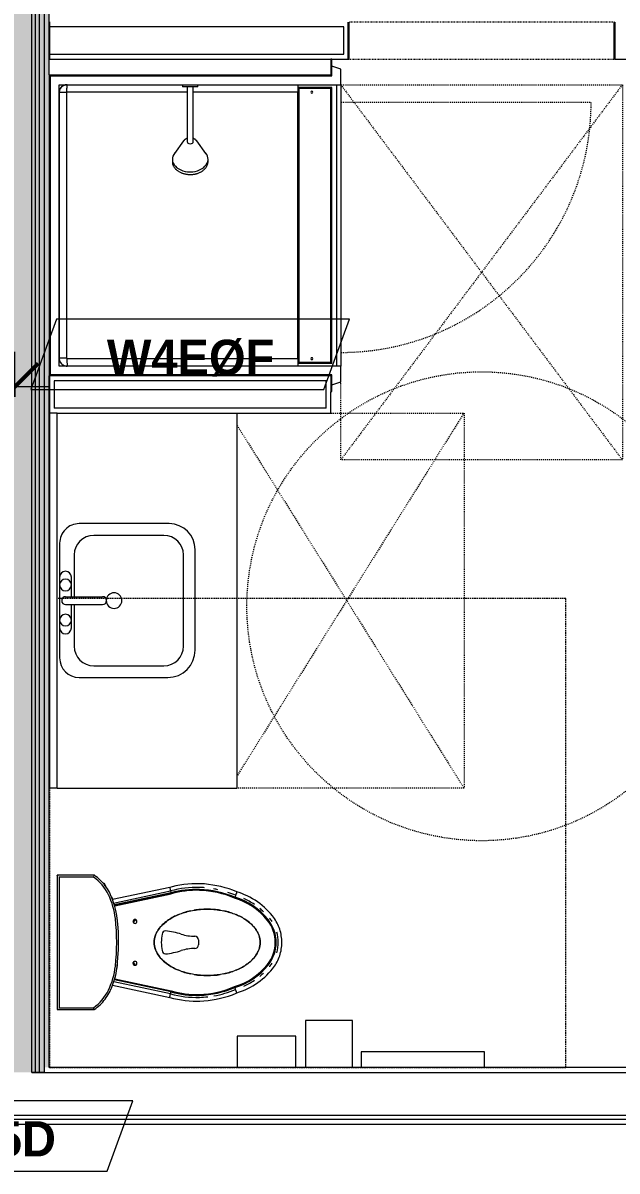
# Model space of a CAD drawing. Header units: inches. Extents: x -4010 to -1872, y 9846 to 12241.
# Drawn here: x -2934.5 to -2858.5, y 11712.1 to 11859 of the extents above; entities that cross this region are included whole.
import ezdxf

# ---------------------------------------------------------------- set-up
doc = ezdxf.new("R2010")
doc.units = ezdxf.units.IN
doc.header["$MEASUREMENT"] = 0
for name, pattern in [('Dash', [0.25, 0.125, -0.125]), ('Hidden', [0.28125, 0.1875, -0.09375]), ('Overhead', [0.15625, 0.09375, -0.0625])]:
    doc.linetypes.add(name, pattern=pattern)
for name, color, linetype, lineweight in [('0-1', 7, 'Continuous', 5), ('A-ANNO-DIMS', 211, 'Continuous', 9), ('A-ANNO-DIMS-48', 211, 'Continuous', 9), ('A-DETL-GENF-3', 92, 'Overhead', 9), ('A-DETL-MEDM', 33, 'Continuous', 30), ('A-DOOR-3', 31, 'Continuous', 9), ('A-GENM', 5, 'Continuous', 9), ('A-GENM-HDLN', 13, 'Dash', 9), ('A-WALL', 113, 'Continuous', 18), ('A-WALL-2', 250, 'Continuous', 18), ('A-WALL-3', 113, 'Continuous', 9), ('A-WALL-IDEN', 211, 'Continuous', 9), ('I-WALL-2', 241, 'Continuous', 5), ('I-WALL-3', 7, 'Continuous', 9), ('I-WALL-4', 2, 'Continuous', 9), ('P-SANR-FIXT', 6, 'Continuous', 9), ('P-SANR-FIXT-1', 6, 'Hidden', 9), ('P-SANR-FIXT-HDLN', 131, 'Dash', 9), ('Q-CASE', 31, 'Continuous', 9), ('Q-SPCQ', 91, 'Continuous', 9)]:
    doc.layers.add(name, color=color, linetype=linetype, lineweight=lineweight)
doc.styles.add('Century Gothic', font='ufonts.com_century-gothic.ttf', dxfattribs={"height": 4.5})
doc.styles.add('Century Gothic_B', font='GOTHICB.TTF', dxfattribs={"height": 4.5})
doc.dimstyles.new('OD_1__HACK_2', dxfattribs={"dimscale": 12, "dimtxt": 4.698757, "dimasz": 0.5, "dimexe": 0.375, "dimexo": 0.25, "dimgap": 0.0625, "dimtad": 1, "dimdec": 4, "dimrnd": 0.0625, "dimzin": 3, "dimdsep": 46, "dimlunit": 4, "dimtxsty": 'Century Gothic', "dimblk1": 'OBLIQUE', "dimblk2": 'OBLIQUE', "dimsah": 1, "dimcen": 0.09, "dimdle": 0.375, "dimazin": 0, "dimtfac": 1, "dimtdec": 4, "dimtix": 1, "dimtmove": 0, "dimatfit": 3, "dimfxl": 1, "dimtvp": 1, "dimtfill": 1, "dimfrac": 2, "dimtolj": 1, "dimtzin": 0, "dimarcsym": 2})

# ---------------------------------------------------------------- blocks, each defined once
blk = doc.blocks.new('CTR - 1st Phase - Common Walls_rvt-1-UNITS PLANS - 3RD FLOOR')
at = {"layer": 'I-WALL-2'}
for points in [[(-2938.84, 11724.74), (-2933.34, 11724.74), (-2933.34, 12110.34), (-2938.84, 12110.34), (-2938.84, 11725.36)], [(-2932.84, 11724.74), (-2932.84, 12110.34), (-2933.34, 12110.34), (-2933.34, 11724.74)], [(-2932.34, 11724.74), (-2932.34, 12110.34), (-2932.84, 12110.34), (-2932.84, 11724.74)], [(-2931.71, 11724.74), (-2931.71, 12110.34), (-2932.34, 12110.34), (-2932.34, 11724.74)], [(-2931.71, 11725.36), (-2931.09, 11725.36), (-2931.09, 12110.34), (-2931.71, 12110.34), (-2931.71, 11726.33)]]:
    blk.add_hatch(color=256, dxfattribs=at).paths.add_polyline_path(points, flags=0)
at = {"layer": 'A-WALL-2'}
for p, q in [((-2933.34, 11725.36), (-2933.34, 12110.34)), ((-2932.84, 11725.36), (-2932.84, 12110.34)), ((-2932.34, 11725.36), (-2932.34, 12110.34)), ((-2931.71, 11725.36), (-2931.71, 12110.34)), ((-2933.34, 11724.74), (-2933.34, 11725.36)), ((-2932.84, 11724.74), (-2932.84, 11725.36)), ((-2932.34, 11724.74), (-2932.34, 11725.36)), ((-2931.71, 11724.74), (-2931.71, 11725.36)), ((-2932.84, 11724.74), (-2933.34, 11724.74)), ((-2933.34, 11724.74), (-2932.84, 11724.74)), ((-2932.34, 11724.74), (-2932.84, 11724.74)), ((-2932.84, 11724.74), (-2932.34, 11724.74)), ((-2931.71, 11724.74), (-2932.34, 11724.74)), ((-2932.34, 11724.74), (-2931.71, 11724.74)), ((-2931.71, 11724.74), (-2814.4, 11724.74)), ((-3067.15, 11719.24), (-2814.4, 11719.24)), ((-3067.15, 11718.74), (-2814.4, 11718.74))]:
    blk.add_line(p, q, dxfattribs=at)
at = {"layer": 'I-WALL-3'}
for p, q in [((-2931.09, 11852.34), (-2931.09, 12110.34)), ((-2931.09, 11725.36), (-2931.09, 11813.84)), ((-2814.4, 11725.36), (-2931.09, 11725.36)), ((-3067.15, 11718.11), (-2814.4, 11718.11))]:
    blk.add_line(p, q, dxfattribs=at)
blk = doc.blocks.new('M_Sink Vanity-Square - 500 x 440mm-1352614-UNITS PLANS - 3RD FLOOR')
at = {"layer": 'P-SANR-FIXT'}
for p, q in [((7.96, 7.09), (-6.72, 7.09)), ((3.62, 7.09), (-2.88, 7.09)), ((0.12, 6.33), (0.12, 1.59)), ((1.12, 6.33), (1.12, 1.59)), ((-9.22, 4.59), (-9.22, -6.73)), ((0.12, 5.22), (-5.22, 5.22)), ((-2.88, 5.59), (0.12, 5.59)), ((1.12, 5.59), (3.62, 5.59)), ((6.46, 5.22), (1.12, 5.22)), ((10.46, -6.91), (10.46, 4.59)), ((-7.72, 2.72), (-7.72, -6.23)), ((8.96, -6.23), (8.96, 2.72)), ((-5.22, -8.73), (6.46, -8.73)), ((-5.72, -10.23), (7.14, -10.23))]:
    blk.add_line(p, q, dxfattribs=at)
for centre, radius, start, end in [((-6.72, 4.59), 2.5, 90, 180), ((-2.88, 6.34), 0.75, 90, 270), ((-1.88, 6.34), 0.75, 360, 180), ((-1.88, 6.34), 0.75, 180, 0), ((0.62, 6.33), 0.5, 360, 180), ((2.62, 6.34), 0.75, 360, 180), ((2.62, 6.34), 0.75, 180, 360), ((3.62, 6.34), 0.75, 270, 90), ((7.96, 4.59), 2.5, 360, 90), ((-5.22, 2.72), 2.5, 90, 180), ((6.46, 2.72), 2.5, 0, 90), ((0.62, 1.59), 0.5, 180, 0), ((0.62, 0.13), 1, 360, 180), ((0.62, 0.13), 1, 180, 0), ((-5.72, -6.73), 3.5, 180, 270), ((-5.22, -6.23), 2.5, 180, 270), ((6.46, -6.23), 2.5, 270, 0), ((7.14, -6.91), 3.32, 270, 0)]:
    blk.add_arc(centre, radius, start, end, dxfattribs=at)
blk = doc.blocks.new('Bath Vanity - Bath Vanity 48_-V75-UNITS PLANS - 3RD FLOOR')
at = {"layer": 'Q-CASE'}
for p, q in [((-23.26, -1), (-23.26, -24)), ((-23.26, -24), (24.74, -24))]:
    blk.add_line(p, q, dxfattribs=at)
blk = doc.blocks.new('ADA Clearances - 30_x48_-V76-UNITS PLANS - 3RD FLOOR')
at = {"layer": 'A-GENM-HDLN'}
for p, q in [((15, 24), (-14, -22.41)), ((-2, 24), (15, 24)), ((15, 24), (15, -24)), ((-14, 22.41), (15, -24)), ((15, -24), (-14, -24))]:
    blk.add_line(p, q, dxfattribs=at)
blk = doc.blocks.new('BATHROOM MIRROR - BATHROOM MIRROR 48_-3124766-UNITS PLANS - 3RD FLOOR')
at = {"layer": 'Q-CASE'}
for p, q in [((24.74, 24), (-23.26, 24)), ((-23.26, 23), (-23.26, 24)), ((24.74, 24), (24.74, 23)), ((-23.26, 23), (24.74, 23))]:
    blk.add_line(p, q, dxfattribs=at)
blk = doc.blocks.new('ADA Clearances - 5ft Circle-2253126-UNITS PLANS - 3RD FLOOR')
at = {"layer": 'A-GENM-HDLN'}
blk.add_circle((0, 0), 30, dxfattribs=at)
blk = doc.blocks.new('Plbg-Toilet Wall Mount FV-UH - TYPE B-3879539-UNITS PLANS - 3RD FLOOR')
at = {"layer": 'P-SANR-FIXT'}
for p, q in [((8.59, -1), (-8.59, -1)), ((-8.59, -1), (-8.59, -5.72)), ((8.59, -1), (-8.59, -1)), ((-8.59, -1), (-8.59, -5.72)), ((8.36, -1.24), (-8.36, -1.24)), ((-8.36, -1.24), (-8.36, -5.65)), ((-8.36, -1.24), (-8.36, -5.65)), ((8.36, -1.24), (-8.36, -1.24)), ((8.36, -5.65), (8.36, -1.24)), ((8.36, -5.65), (8.36, -1.24)), ((8.59, -5.72), (8.59, -1)), ((8.59, -5.72), (8.59, -1)), ((7.6, -6.98), (6.97, -7.32)), ((7.6, -6.98), (7.55, -6.89)), ((-5.48, -8.07), (-7.04, -15.38)), ((-6.58, -15.49), (-5.03, -8.23)), ((-6.33, -15.56), (-4.79, -8.32)), ((-4.68, -8.35), (-6.21, -15.58)), ((-4.68, -8.35), (-6.21, -15.58)), ((6.21, -15.58), (4.68, -8.35)), ((4.68, -8.35), (6.21, -15.58)), ((6.33, -15.56), (4.79, -8.31)), ((5.03, -8.22), (6.58, -15.49)), ((7.04, -15.38), (5.48, -8.07)), ((5.84, -7.92), (5.57, -8.06)), ((0, -19.06), (-0.31, -19.06)), ((0.31, -19.06), (0, -19.06)), ((6.01, -23.81), (6.01, -23.81)), ((-3.1, -28.15), (-3.11, -28.14)), ((3.11, -28.14), (3.1, -28.15))]:
    blk.add_line(p, q, dxfattribs=at)
at = {"layer": 'P-SANR-FIXT', "flags": 128}
for points in [[(-8.59, -5.72), (-8.45, -5.92), (-8.3, -6.11), (-8.15, -6.3), (-7.98, -6.48), (-7.81, -6.65), (-7.63, -6.82), (-7.45, -6.98), (-7.26, -7.13), (-7.06, -7.27), (-6.86, -7.41), (-6.65, -7.53), (-6.44, -7.65), (-6.23, -7.76), (-6.2, -7.78)], [(6.2, -7.78), (6.42, -7.67), (6.63, -7.55), (6.84, -7.42), (7.04, -7.29), (7.24, -7.15), (7.43, -7), (7.61, -6.84), (7.79, -6.67), (7.96, -6.5), (8.13, -6.32), (8.28, -6.14), (8.43, -5.95), (8.58, -5.75), (8.59, -5.72)], [(-6.2, -7.78), (-5.84, -7.94), (-5.48, -8.09), (-5.11, -8.22), (-4.74, -8.34), (-4.36, -8.44), (-3.98, -8.53), (-3.59, -8.6), (-3.21, -8.66), (-3.07, -8.67)], [(-3.07, -8.67), (-1.98, -8.77), (-0.89, -8.83), (0.2, -8.85), (1.3, -8.82), (2.39, -8.74), (3.07, -8.67)], [(3.07, -8.67), (3.46, -8.62), (3.85, -8.55), (4.23, -8.47), (4.61, -8.37), (4.99, -8.26), (5.36, -8.13), (5.72, -7.99), (6.08, -7.83), (6.2, -7.78)], [(-7.04, -15.38), (-7.16, -15.87), (-7.27, -16.37), (-7.36, -16.87), (-7.43, -17.38), (-7.47, -17.88), (-7.5, -18.39), (-7.51, -18.9), (-7.5, -19.22)], [(7.5, -19.22), (7.51, -18.71), (7.49, -18.2), (7.46, -17.69), (7.4, -17.19), (7.33, -16.68), (7.23, -16.18), (7.12, -15.69), (7.04, -15.38)], [(-7.5, -19.22), (-7.47, -19.75), (-7.42, -20.28), (-7.35, -20.81), (-7.26, -21.34), (-7.15, -21.86), (-7.01, -22.38), (-6.86, -22.89), (-6.69, -23.4), (-6.49, -23.9), (-6.46, -23.97)], [(6.46, -23.97), (6.66, -23.47), (6.84, -22.97), (6.99, -22.46), (7.13, -21.94), (7.25, -21.42), (7.34, -20.89), (7.41, -20.36), (7.47, -19.83), (7.5, -19.29), (7.5, -19.22)], [(-6.46, -23.97), (-6.34, -24.32), (-6.21, -24.68), (-6.07, -25.02), (-5.91, -25.36), (-5.74, -25.7), (-5.55, -26.02), (-5.35, -26.34), (-5.14, -26.65), (-4.92, -26.95), (-4.68, -27.25), (-4.44, -27.53), (-4.18, -27.8), (-3.91, -28.07), (-3.63, -28.32), (-3.39, -28.52)], [(3.39, -28.52), (3.68, -28.27), (3.96, -28.02), (4.22, -27.76), (4.48, -27.48), (4.73, -27.2), (4.96, -26.9), (5.18, -26.6), (5.39, -26.29), (5.58, -25.97), (5.77, -25.64), (5.94, -25.3), (6.09, -24.96), (6.24, -24.61), (6.37, -24.26), (6.46, -23.97)], [(-3.39, -28.52), (-3.22, -28.65), (-3.05, -28.77), (-2.87, -28.89), (-2.68, -29), (-2.49, -29.11), (-2.3, -29.2), (-2.1, -29.29), (-1.9, -29.37), (-1.7, -29.44), (-1.49, -29.51), (-1.29, -29.56), (-1.08, -29.61), (-0.86, -29.65), (-0.65, -29.68), (-0.44, -29.7), (-0.22, -29.71), (-0.01, -29.72), (0.21, -29.71), (0.43, -29.7), (0.64, -29.68), (0.85, -29.65), (1.07, -29.61), (1.28, -29.57), (1.48, -29.51), (1.69, -29.45), (1.89, -29.37), (2.09, -29.29), (2.29, -29.21), (2.48, -29.11), (2.67, -29.01), (2.86, -28.9), (3.04, -28.78), (3.22, -28.65), (3.39, -28.52), (3.39, -28.52)]]:
    blk.add_lwpolyline(points, dxfattribs=at)
at = {"layer": 'P-SANR-FIXT'}
for centre, radius, start, end in [((-3.58, -2.29), 6.08, 214.3684, 214.8548), ((-3.58, -2.29), 5.84, 215.076, 244.4469), ((-3.58, -2.29), 5.84, 215.076, 244.4469), ((3.58, -2.29), 5.84, 295.5531, 324.924), ((3.58, -2.29), 5.84, 295.5531, 324.924), ((3.58, -2.29), 6.08, 325.143, 325.6316), ((-3.58, -2.29), 6.08, 243.7331, 244.4469), ((-1.97, 1.06), 9.79, 244.4469, 245.7286), ((-1.97, 1.06), 9.56, 244.4469, 263.5531), ((-1.97, 1.06), 9.56, 244.4469, 263.5531), ((-1.97, 1.06), 9.79, 254, 256.4889), ((-1.97, 1.06), 9.79, 262.2714, 263.5531), ((0, 18.53), 27.38, 263.5531, 264.6307), ((0, 18.53), 27.14, 263.5531, 276.4469), ((0, 18.53), 27.14, 263.5531, 276.4469), ((0, 18.53), 27.38, 275.6302, 276.4469), ((1.97, 1.06), 9.56, 276.4469, 295.5531), ((1.97, 1.06), 9.56, 276.4469, 295.5531), ((1.97, 1.06), 9.79, 276.4469, 277.7286), ((1.97, 1.06), 9.79, 286, 288.4889), ((1.97, 1.06), 9.79, 294.3931, 295.5531), ((3.58, -2.29), 6.08, 295.5531, 296.2669), ((-2.68, -10.95), 0.25, 90, 180), ((-2.68, -10.95), 0.25, 180, 270), ((-2.68, -10.95), 0.25, 0, 90), ((-2.68, -10.95), 0.25, 270, 0), ((2.68, -10.95), 0.25, 90, 180), ((2.68, -10.95), 0.25, 180, 270), ((2.68, -10.95), 0.25, 0, 90), ((2.68, -10.95), 0.25, 270, 360), ((-1.05, -14.85), 0.422, 90, 180), ((0, -19.08), 4.77, 77.2614, 102.7386), ((1.05, -14.85), 0.422, 0, 90), ((5.21, -18.81), 12.25, 164.3129, 181.8562), ((5.21, -18.81), 11.99, 164.2737, 181.8562), ((5.21, -18.81), 11.87, 164.2552, 181.8562), ((5.21, -18.81), 11.87, 164.2552, 181.8562), ((8.31, -13.82), 9.84, 186, 198), ((-8.31, -13.82), 9.84, 342, 354), ((-5.21, -18.81), 11.87, 358.1438, 15.7448), ((-5.21, -18.81), 11.87, 358.1438, 15.7448), ((-5.21, -18.81), 11.99, 358.1438, 15.7263), ((-5.21, -18.81), 12.25, 358.1438, 15.6871), ((-6.37, -18.59), 5.59, 0, 18), ((6.37, -18.59), 5.59, 162, 180), ((-0.31, -18.59), 0.466, 180, 270), ((0.31, -18.59), 0.466, 270, 360), ((5.86, -18.78), 12.9, 181.8562, 186.5355), ((5.86, -18.78), 12.64, 181.8562, 202.9795), ((5.86, -18.78), 12.52, 181.8562, 203.0089), ((5.86, -18.78), 12.52, 181.8562, 203.0089), ((-5.86, -18.78), 12.52, 336.9911, 358.1438), ((-5.86, -18.78), 12.52, 336.9911, 358.1438), ((-5.86, -18.78), 12.64, 337.0205, 358.1438), ((-5.86, -18.78), 12.9, 355.2339, 358.1438), ((5.86, -18.78), 12.9, 190.0137, 202.9179), ((-5.86, -18.78), 12.9, 347.6129, 350.1098), ((-5.86, -18.78), 12.9, 337.0821, 341.7614), ((2.52, -21.22), 8.66, 196.7656, 230.983), ((2.52, -21.22), 8.54, 196.7225, 230.983), ((2.52, -21.22), 8.54, 196.7225, 230.983), ((2.52, -21.22), 8.91, 204.1079, 214.1446), ((-2.52, -21.22), 8.54, 309.017, 343.2775), ((-2.52, -21.22), 8.54, 309.017, 343.2775), ((-2.52, -21.22), 8.66, 309.017, 343.2344), ((-2.52, -21.22), 8.91, 325.8554, 335.8921), ((2.52, -21.22), 8.91, 219.607, 223.6406), ((0.02, -24.31), 4.57, 230.983, 269.8068), ((0, -24.33), 4.54, 230.983, 309.017), ((-0.02, -24.31), 4.57, 270.1932, 309.017), ((-2.52, -21.22), 8.91, 316.3594, 320.393), ((0, -24.33), 4.92, 230.983, 237.1189), ((0, -24.33), 4.66, 230.983, 309.017), ((0, -24.33), 4.92, 254.3932, 285.6068), ((0, -24.33), 4.92, 302.8811, 309.017)]:
    blk.add_arc(centre, radius, start, end, dxfattribs=at)
for points, knots in [([(-8.59, -1), (-8.59, -1), (-8.59, -1), (-8.58, -1.01), (-8.58, -1.02), (-8.57, -1.02), (-8.56, -1.03), (-8.56, -1.04), (-8.55, -1.05), (-8.54, -1.06), (-8.53, -1.07), (-8.52, -1.08), (-8.5, -1.09), (-8.48, -1.11), (-8.47, -1.12)], [0, 0, 0, 0, 0.166667, 0.25, 0.333333, 0.416667, 0.458333, 0.5, 0.583333, 0.666667, 0.708333, 0.75, 0.833333, 1, 1, 1, 1]), ([(8.47, -1.12), (8.48, -1.11), (8.5, -1.09), (8.52, -1.07), (8.53, -1.06), (8.54, -1.05), (8.55, -1.05), (8.56, -1.04), (8.56, -1.03), (8.57, -1.02), (8.58, -1.02), (8.58, -1.01), (8.59, -1), (8.59, -1), (8.59, -1)], [-1, -1, -1, -1, -0.833333, -0.75, -0.666667, -0.625, -0.583333, -0.5, -0.458333, -0.416667, -0.333333, -0.25, -0.166667, 0, 0, 0, 0]), ([(-8.59, -5.72), (-8.59, -5.72), (-8.59, -5.72), (-8.57, -5.72), (-8.55, -5.71), (-8.53, -5.71), (-8.52, -5.7), (-8.5, -5.7), (-8.49, -5.69), (-8.47, -5.69)], [0, 0, 0, 0, 0.285714, 0.428571, 0.571429, 0.678571, 0.732143, 0.785714, 1, 1, 1, 1]), ([(8.59, -5.72), (8.59, -5.72), (8.59, -5.72), (8.57, -5.72), (8.55, -5.71), (8.52, -5.7), (8.5, -5.7), (8.48, -5.69), (8.47, -5.69)], [-1, -1, -1, -1, -0.857143, -0.571429, -0.428571, -0.285714, -0.142857, 0, 0, 0, 0]), ([(-2.07, -14.29), (-2.28, -14.48), (-2.78, -15.02), (-3.26, -15.82), (-3.51, -16.39), (-3.55, -16.5)], [-2.5925993, -2.5925993, -2.5925993, -2.5925993, -2.4166097, -2.1749488, -2.1212008, -2.1212008, -2.1212008, -2.1212008]), ([(3.55, -16.5), (3.51, -16.39), (3.26, -15.82), (2.78, -15.02), (2.28, -14.48), (2.07, -14.29)], [-4.1619845, -4.1619845, -4.1619845, -4.1619845, -4.1082365, -3.8665756, -3.690586, -3.690586, -3.690586, -3.690586]), ([(-6.58, -15.49), (-6.57, -15.5), (-6.54, -15.5), (-6.49, -15.52), (-6.44, -15.53), (-6.39, -15.54), (-6.35, -15.55), (-6.33, -15.56)], [0, 0, 0, 0, 0.333333, 0.5, 0.666667, 0.833333, 1, 1, 1, 1]), ([(6.58, -15.49), (6.57, -15.5), (6.54, -15.5), (6.49, -15.52), (6.44, -15.53), (6.39, -15.54), (6.35, -15.55), (6.33, -15.56)], [-1, -1, -1, -1, -0.666667, -0.5, -0.333333, -0.166667, 0, 0, 0, 0]), ([(-3.71, -16.92), (-3.8, -17.16), (-3.91, -17.53), (-4, -17.92), (-4.03, -18.05)], [-2.0511799, -2.0511799, -2.0511799, -2.0511799, -1.9332878, -1.8767298, -1.8767298, -1.8767298, -1.8767298]), ([(4.03, -18.05), (4, -17.92), (3.91, -17.53), (3.8, -17.16), (3.71, -16.92)], [-4.4064555, -4.4064555, -4.4064555, -4.4064555, -4.3498975, -4.2320054, -4.2320054, -4.2320054, -4.2320054]), ([(-4.12, -18.53), (-4.16, -18.79), (-4.26, -19.62), (-4.26, -20.74), (-4.16, -21.57), (-4.12, -21.84)], [-1.8063853, -1.8063853, -1.8063853, -1.8063853, -1.6916268, -1.4499658, -1.3352074, -1.3352074, -1.3352074, -1.3352074]), ([(4.12, -21.84), (4.16, -21.57), (4.26, -20.74), (4.26, -19.62), (4.16, -18.79), (4.12, -18.53)], [-4.9479779, -4.9479779, -4.9479779, -4.9479779, -4.8332195, -4.5915585, -4.4768, -4.4768, -4.4768, -4.4768]), ([(-4.03, -22.32), (-4, -22.44), (-3.91, -22.83), (-3.8, -23.2), (-3.71, -23.44)], [-1.2648629, -1.2648629, -1.2648629, -1.2648629, -1.2083049, -1.0904127, -1.0904127, -1.0904127, -1.0904127]), ([(3.71, -23.44), (3.8, -23.2), (3.91, -22.83), (4, -22.44), (4.03, -22.32)], [-5.1927726, -5.1927726, -5.1927726, -5.1927726, -5.0748804, -5.0183224, -5.0183224, -5.0183224, -5.0183224]), ([(-6.01, -23.81), (-6.01, -23.8), (-5.98, -23.79), (-5.9, -23.77), (-5.83, -23.74), (-5.79, -23.73), (-5.77, -23.72)], [-1, -1, -1, -1, -0.666667, -0.333333, -0.166667, 0, 0, 0, 0]), ([(-3.55, -23.87), (-3.51, -23.97), (-3.26, -24.54), (-2.78, -25.34), (-2.28, -25.88), (-2.07, -26.07)], [-1.0203919, -1.0203919, -1.0203919, -1.0203919, -0.9666439, -0.7249829, -0.5489933, -0.5489933, -0.5489933, -0.5489933]), ([(2.07, -26.07), (2.28, -25.88), (2.78, -25.34), (3.26, -24.54), (3.51, -23.97), (3.55, -23.87)], [-5.734192, -5.734192, -5.734192, -5.734192, -5.5582024, -5.3165414, -5.2627935, -5.2627935, -5.2627935, -5.2627935]), ([(6.01, -23.81), (6.01, -23.8), (5.98, -23.79), (5.9, -23.77), (5.83, -23.74), (5.79, -23.73), (5.77, -23.72)], [-1, -1, -1, -1, -0.666667, -0.333333, -0.166667, 0, 0, 0, 0])]:
    blk.add_open_spline(points, degree=3, knots=knots, dxfattribs=at)
for points in [[(-2.51, -10.75), (-2.65, -10.83), (-2.79, -10.9), (-2.92, -10.99)], [(-2.91, -10.83), (-2.82, -10.78), (-2.73, -10.73), (-2.63, -10.67)], [(2.92, -10.99), (2.79, -10.9), (2.65, -10.83), (2.51, -10.75)], [(2.91, -10.83), (2.82, -10.78), (2.73, -10.73), (2.63, -10.67)], [(0, -26.96), (-0.3, -26.96), (-0.91, -26.85), (-1.83, -26.34), (-2.71, -25.45), (-3.45, -24.22), (-3.98, -22.72), (-4.26, -21.05), (-4.26, -19.32), (-3.98, -17.64), (-3.45, -16.14), (-2.71, -14.91), (-1.83, -14.02), (-0.91, -13.51), (-0.3, -13.4), (0, -13.4)], [(-1.15, -13.67), (-1.37, -13.77), (-1.59, -13.9), (-1.81, -14.07)], [(0, -13.4), (-0.29, -13.4), (-0.59, -13.45), (-0.89, -13.56)], [(0.89, -13.56), (0.59, -13.45), (0.29, -13.4), (0, -13.4)], [(0, -13.4), (0.3, -13.4), (0.91, -13.51), (1.83, -14.02), (2.71, -14.91), (3.45, -16.14), (3.98, -17.64), (4.26, -19.32), (4.26, -21.05), (3.98, -22.72), (3.45, -24.22), (2.71, -25.45), (1.83, -26.34), (0.91, -26.85), (0.3, -26.96), (0, -26.96)], [(1.81, -14.07), (1.59, -13.9), (1.37, -13.77), (1.15, -13.67)], [(-7.04, -15.38), (-7.04, -15.38), (-7.04, -15.38), (-7.03, -15.38)], [(-7.03, -15.38), (-6.99, -15.39), (-6.87, -15.42), (-6.68, -15.47), (-6.58, -15.49)], [(7.03, -15.38), (6.99, -15.39), (6.87, -15.42), (6.68, -15.47), (6.58, -15.49)], [(7.04, -15.38), (7.04, -15.38), (7.04, -15.38), (7.03, -15.38)], [(-6.46, -23.97), (-6.42, -23.95), (-6.3, -23.91), (-6.12, -23.84), (-6.01, -23.81)], [(-6.46, -23.97), (-6.46, -23.97), (-6.46, -23.97), (-6.46, -23.97)], [(6.46, -23.97), (6.42, -23.95), (6.3, -23.91), (6.12, -23.84), (6.01, -23.81)], [(6.46, -23.97), (6.46, -23.97), (6.46, -23.97), (6.46, -23.97)], [(-1.81, -26.29), (-1.59, -26.46), (-1.37, -26.59), (-1.15, -26.7)], [(1.15, -26.7), (1.37, -26.59), (1.59, -26.46), (1.81, -26.29)], [(-0.89, -26.8), (-0.59, -26.91), (-0.29, -26.96), (0, -26.96)], [(0, -26.96), (0.29, -26.96), (0.59, -26.91), (0.89, -26.8)]]:
    blk.add_open_spline(points, degree=3, dxfattribs=at)
at = {"layer": 'P-SANR-FIXT-1'}
for p, q in [((-0.02, 0), (-16, 0)), ((-16, 0), (-16, -66)), ((44, 0), (-0.02, 0)), ((44, -66), (44, -1)), ((-16, -66), (44, -66))]:
    blk.add_line(p, q, dxfattribs=at)
blk = doc.blocks.new('Seqm-Toilet Paper Disp-UH-3D - Seqm-Toilet Paper Disp-UH-3D-2269744-UNITS PLANS - 3RD FLOOR')
at = {"layer": 'Q-SPCQ'}
for p, q in [((3, 6), (-3, 6)), ((-3, 6), (-3, 0)), ((3, 0), (3, 6))]:
    blk.add_line(p, q, dxfattribs=at)
blk = doc.blocks.new('Seqm-Sanitary Napkin Disp-UH-3D - Seqm-Sanitary Napkin Disp-UH-3D-2269745-UNITS PLANS - 3RD FLOOR')
at = {"layer": 'Q-SPCQ'}
for p, q in [((3.75, 4), (-3.75, 4)), ((-3.75, 4), (-3.75, 0)), ((3.75, 0), (3.75, 4))]:
    blk.add_line(p, q, dxfattribs=at)
blk = doc.blocks.new('Seqm-Seat Cover Disp-UH-3D - Seqm-Seat Cover Disp-UH-3D-2269746-UNITS PLANS - 3RD FLOOR')
at = {"layer": 'Q-SPCQ'}
for p, q in [((7.875, 2), (-7.875, 2)), ((-7.875, 2), (-7.875, 0)), ((7.875, 0), (7.875, 2))]:
    blk.add_line(p, q, dxfattribs=at)
blk = doc.blocks.new('4LBS24238A75FTB_V2 - 4LBS24238A75FTB_V2-V28-UNITS PLANS - 3RD FLOOR')
at = {"layer": 'P-SANR-FIXT'}
for p, q in [((0, -0.5), (38.5, -0.5)), ((0, -36.5), (0, -0.5)), ((0.12, -36.62), (0.12, -0.63)), ((0.12, -0.63), (38.38, -0.63)), ((38.38, -0.63), (38.38, -36.62)), ((38.5, -0.5), (38.5, -36.5)), ((1.25, -37.75), (1.25, -1.75)), ((1.25, -1.75), (37.25, -1.75)), ((1.3, -2.43), (1.28, -2.51)), ((1.42, -2.2), (1.4, -2.23)), ((1.58, -2.01), (1.51, -2.08)), ((1.73, -1.9), (1.7, -1.92)), ((1.78, -1.87), (1.75, -1.89)), ((2.01, -1.78), (1.93, -1.8)), ((2.2, -32.27), (2.2, -2.75)), ((2.25, -1.77), (2.25, -1.75)), ((36.25, -1.77), (2.25, -1.77)), ((36.25, -2.7), (2.25, -2.7)), ((36.25, -1.77), (36.25, -1.75)), ((36.3, -18.11), (36.3, -2.75)), ((36.57, -1.8), (36.49, -1.78)), ((36.8, -1.92), (36.77, -1.9)), ((36.99, -2.08), (36.92, -2.01)), ((37.1, -2.23), (37.08, -2.2)), ((37.22, -2.51), (37.2, -2.43)), ((37.25, -1.75), (37.25, -17.52)), ((36.3, -32.27), (36.3, -18.89)), ((37.25, -19.48), (37.25, -37.75)), ((1.62, -32.27), (1.62, -36.62)), ((2.2, -32.27), (36.3, -32.27)), ((36.88, -36.62), (36.88, -32.27)), ((36.75, -32.38), (1.75, -32.38)), ((1.75, -32.38), (1.75, -36.5)), ((36.75, -36.5), (36.75, -32.38)), ((0, -36.5), (-2.02, -36.5)), ((-2.02, -36.5), (-2.02, -36.62)), ((-2.02, -36.62), (0.12, -36.62)), ((-1.13, -36.62), (-0.75, -37.75)), ((1.62, -36.62), (36.88, -36.62)), ((1.75, -36.5), (36.75, -36.5)), ((38.38, -36.62), (40.52, -36.62)), ((40.52, -36.5), (38.5, -36.5)), ((39.25, -37.75), (39.63, -36.62)), ((40.52, -36.62), (40.52, -36.5)), ((-0.75, -37.75), (1.25, -37.75)), ((1.25, -37.25), (37.25, -37.25)), ((1.25, -37.75), (1.25, -37.25)), ((37.25, -37.75), (1.25, -37.75)), ((37.25, -37.25), (37.25, -37.75)), ((37.25, -37.75), (39.25, -37.75))]:
    blk.add_line(p, q, dxfattribs=at)
for centre, radius, start, end in [((2.25, -2.75), 1, 90, 180), ((36.25, -2.75), 1, 0, 90), ((2.2, -34.06), 0.125, 0, 180), ((2.2, -34.06), 0.125, 180, 0), ((36.3, -34.06), 0.125, 0, 180), ((36.3, -34.06), 0.125, 180, 0)]:
    blk.add_arc(centre, radius, start, end, dxfattribs=at)
for centre, start_param, end_param in [((2.2, -32.28), 1.570796, 3.141593), ((36.3, -32.28), 0, 1.570796)]:
    blk.add_ellipse(centre, major_axis=(0.95, 0), ratio=0.019505, start_param=start_param, end_param=end_param, dxfattribs=at)
for points, knots in [([(2.25, -1.77), (2.18, -1.77), (2.05, -1.78), (1.8, -1.86), (1.52, -2.04), (1.34, -2.32), (1.26, -2.57), (1.25, -2.7), (1.25, -2.77)], [0, 0, 0, 0, 0.125, 0.25, 0.5, 0.75, 0.875, 1, 1, 1, 1]), ([(1.38, -2.25), (1.41, -2.21), (1.47, -2.12), (1.54, -2.04), (1.59, -2)], [-0.6665731, -0.6665731, -0.6665731, -0.6665731, -0.5714286, -0.4611793, -0.4611793, -0.4611793, -0.4611793]), ([(1.75, -1.88), (1.77, -1.87), (1.86, -1.82), (2.03, -1.77), (2.17, -1.75), (2.25, -1.75)], [-0.3333068, -0.3333068, -0.3333068, -0.3333068, -0.2857143, -0.1428571, 0, 0, 0, 0]), ([(2.25, -2.7), (2.24, -2.7), (2.24, -2.7), (2.23, -2.7), (2.22, -2.71), (2.22, -2.71), (2.21, -2.72), (2.21, -2.73), (2.2, -2.74), (2.2, -2.74), (2.2, -2.75), (2.2, -2.75)], [-1, -1, -1, -1, -0.833333, -0.75, -0.666667, -0.583333, -0.416667, -0.333333, -0.208333, -0.083333, 0, 0, 0, 0]), ([(36.25, -1.75), (36.31, -1.75), (36.42, -1.76), (36.59, -1.8), (36.7, -1.85), (36.75, -1.88)], [-1, -1, -1, -1, -0.8928571, -0.7857143, -0.6666667, -0.6666667, -0.6666667, -0.6666667]), ([(37.25, -2.77), (37.25, -2.7), (37.24, -2.57), (37.16, -2.32), (36.98, -2.04), (36.7, -1.86), (36.45, -1.78), (36.32, -1.77), (36.25, -1.77)], [0, 0, 0, 0, 0.125, 0.25, 0.5, 0.75, 0.875, 1, 1, 1, 1]), ([(36.3, -2.75), (36.3, -2.74), (36.3, -2.74), (36.3, -2.73), (36.29, -2.72), (36.29, -2.72), (36.28, -2.71), (36.27, -2.71), (36.26, -2.7), (36.26, -2.7), (36.25, -2.7), (36.25, -2.7)], [-1, -1, -1, -1, -0.833333, -0.75, -0.666667, -0.583333, -0.416667, -0.333333, -0.208333, -0.083333, 0, 0, 0, 0]), ([(36.75, -1.88), (36.79, -1.91), (36.89, -1.97), (36.97, -2.05), (37.01, -2.1)], [-0.6665731, -0.6665731, -0.6665731, -0.6665731, -0.5714286, -0.4475924, -0.4475924, -0.4475924, -0.4475924]), ([(37.12, -2.25), (37.13, -2.27), (37.16, -2.33), (37.18, -2.38), (37.19, -2.42)], [-0.3333068, -0.3333068, -0.3333068, -0.3333068, -0.2857143, -0.2174647, -0.2174647, -0.2174647, -0.2174647])]:
    blk.add_open_spline(points, degree=3, knots=knots, dxfattribs=at)
for points in [[(1.25, -2.75), (1.25, -2.74), (1.25, -2.72), (1.25, -2.71)], [(2.2, -2.75), (2.12, -2.75), (1.95, -2.75), (1.72, -2.75), (1.52, -2.76), (1.37, -2.76), (1.27, -2.76), (1.25, -2.77), (1.25, -2.77)], [(1.35, -2.32), (1.36, -2.3), (1.37, -2.27), (1.38, -2.25)], [(1.63, -1.97), (1.67, -1.94), (1.71, -1.91), (1.75, -1.88)], [(2.25, -2.7), (2.25, -2.62), (2.25, -2.45), (2.25, -2.22), (2.25, -2.03), (2.25, -1.88), (2.25, -1.82), (2.25, -1.8)], [(36.25, -2.7), (36.25, -2.62), (36.25, -2.45), (36.25, -2.22), (36.25, -2.03), (36.25, -1.88), (36.25, -1.82), (36.25, -1.8)], [(36.3, -2.75), (36.38, -2.75), (36.55, -2.75), (36.78, -2.75), (36.98, -2.76), (37.13, -2.76), (37.23, -2.76), (37.25, -2.77), (37.25, -2.77)], [(37.04, -2.14), (37.07, -2.18), (37.09, -2.21), (37.12, -2.25)], [(37.25, -2.67), (37.25, -2.7), (37.25, -2.72), (37.25, -2.75)]]:
    blk.add_open_spline(points, degree=3, dxfattribs=at)
at = {"layer": 'P-SANR-FIXT-HDLN'}
blk.add_line((35, -37.75), (35, -69.75), dxfattribs=at)
blk.add_arc((35, -37.75), 32, 180, 270, dxfattribs=at)
blk = doc.blocks.new('Shower Head - Shower Head-3260035-UNITS PLANS - 3RD FLOOR')
at = {"layer": 'P-SANR-FIXT'}
for p, q in [((-2.28, 9.81), (-2.28, 9.54)), ((2.28, 9.54), (2.28, 9.81)), ((-2.02, 8.78), (-0.84, 7.19)), ((0.84, 7.19), (2.02, 8.78)), ((-0.39, 7.27), (-0.39, 6.01)), ((0.39, 6.01), (0.39, 7.27)), ((-0.98, 0.26), (-0.98, 0)), ((-0.98, 0.26), (0.98, 0.26)), ((0.98, 0), (-0.98, 0)), ((-0.39, 1), (-0.39, 0.26)), ((0.39, 0.26), (0.39, 1)), ((0.98, 0), (0.98, 0.26))]:
    blk.add_line(p, q, dxfattribs=at)
at = {"layer": 'P-SANR-FIXT', "flags": 128}
for points in [[(0, 11.49), (-0.09, 11.49), (-0.18, 11.48), (-0.27, 11.48), (-0.35, 11.47), (-0.44, 11.46), (-0.53, 11.44), (-0.62, 11.43), (-0.7, 11.41), (-0.79, 11.39), (-0.87, 11.36), (-0.95, 11.34), (-1.03, 11.31), (-1.11, 11.28), (-1.19, 11.25), (-1.26, 11.21), (-1.34, 11.17), (-1.41, 11.13), (-1.48, 11.09), (-1.55, 11.05), (-1.61, 11), (-1.68, 10.95), (-1.74, 10.9), (-1.8, 10.85), (-1.85, 10.8), (-1.9, 10.74), (-1.95, 10.69), (-2, 10.63), (-2.04, 10.57), (-2.08, 10.51), (-2.12, 10.44), (-2.15, 10.38), (-2.18, 10.31), (-2.21, 10.25), (-2.23, 10.18), (-2.25, 10.11), (-2.26, 10.04), (-2.27, 9.97), (-2.28, 9.9), (-2.28, 9.83), (-2.28, 9.81)], [(2.28, 9.81), (2.28, 9.88), (2.28, 9.95), (2.27, 10.02), (2.25, 10.09), (2.24, 10.16), (2.21, 10.23), (2.19, 10.3), (2.16, 10.36), (2.13, 10.43), (2.09, 10.49), (2.05, 10.55), (2.01, 10.61), (1.97, 10.67), (1.92, 10.73), (1.86, 10.79), (1.81, 10.84), (1.75, 10.89), (1.69, 10.94), (1.63, 10.99), (1.57, 11.04), (1.5, 11.08), (1.43, 11.12), (1.36, 11.16), (1.28, 11.2), (1.21, 11.24), (1.13, 11.27), (1.05, 11.3), (0.97, 11.33), (0.89, 11.36), (0.81, 11.38), (0.72, 11.4), (0.64, 11.42), (0.55, 11.44), (0.47, 11.45), (0.38, 11.46), (0.29, 11.47), (0.2, 11.48), (0.11, 11.49), (0.02, 11.49), (0, 11.49)], [(-0.84, 7.19), (-0.81, 7.16), (-0.79, 7.13), (-0.76, 7.1), (-0.73, 7.08), (-0.7, 7.05), (-0.68, 7.03), (-0.65, 7.01), (-0.62, 6.98), (-0.59, 6.97), (-0.56, 6.95), (-0.53, 6.93), (-0.49, 6.91), (-0.46, 6.9), (-0.43, 6.89), (-0.4, 6.87)], [(-0.39, 6.01), (-0.39, 5.81), (-0.39, 5.6), (-0.39, 5.38), (-0.39, 5.15), (-0.39, 4.92), (-0.39, 4.68), (-0.39, 4.43), (-0.39, 4.18), (-0.39, 3.93), (-0.39, 3.67), (-0.39, 3.4), (-0.39, 3.13), (-0.39, 2.86), (-0.39, 2.59), (-0.39, 2.31), (-0.39, 2.03), (-0.39, 1.75), (-0.39, 1.46), (-0.39, 1.18), (-0.39, 1)], [(0.39, 6.87), (0.43, 6.88), (0.46, 6.9), (0.49, 6.91), (0.52, 6.93), (0.55, 6.94), (0.58, 6.96), (0.61, 6.98), (0.64, 7), (0.67, 7.03), (0.7, 7.05), (0.73, 7.07), (0.76, 7.1), (0.78, 7.13), (0.81, 7.16), (0.83, 7.19), (0.84, 7.19)], [(0.39, 1), (0.39, 1.29), (0.39, 1.57), (0.39, 1.85), (0.39, 2.13), (0.39, 2.41), (0.39, 2.69), (0.39, 2.96), (0.39, 3.23), (0.39, 3.5), (0.39, 3.76), (0.39, 4.02), (0.39, 4.27), (0.39, 4.52), (0.39, 4.77), (0.39, 5), (0.39, 5.23), (0.39, 5.46), (0.39, 5.67), (0.39, 5.88), (0.39, 6.01)]]:
    blk.add_lwpolyline(points, dxfattribs=at)
at = {"layer": 'P-SANR-FIXT'}
for centre, major_axis, start_param, end_param in [((0, 9.54), (-2.28, 0), 4.712389, 6.956384), ((0, 9.54), (2.28, 0), 5.609987, 7.853982), ((0, 7.27), (-0.394, 0), 4.712389, 6.283185), ((0, 7.27), (-0.394, 0), 3.141593, 4.712389)]:
    blk.add_ellipse(centre, major_axis=major_axis, ratio=0.707107, start_param=start_param, end_param=end_param, dxfattribs=at)
blk = doc.blocks.new('Door-Opening - 34_ x 80_-3922092-UNITS PLANS - 3RD FLOOR')
at = {"layer": 'A-DETL-GENF-3'}
for p, q in [((16.68, 2.38), (-17.32, 2.38)), ((-17.32, -2.37), (16.68, -2.37))]:
    blk.add_line(p, q, dxfattribs=at)
at = {"layer": 'A-DETL-MEDM'}
for p, q in [((-17.32, 2.38), (-17.32, -2.37)), ((16.68, -2.37), (16.68, 2.38))]:
    blk.add_line(p, q, dxfattribs=at)
blk = doc.blocks.new('ADA Clearances - 36_x48_-3609129-UNITS PLANS - 3RD FLOOR')
at = {"layer": 'A-GENM-HDLN'}
for p, q in [((18, 24), (-18, -24)), ((-18, 24), (18, -24)), ((-18, 24), (18, 24)), ((18, 24), (18, -24)), ((-18, -24), (-18, -14)), ((18, -24), (-18, -24))]:
    blk.add_line(p, q, dxfattribs=at)
blk = doc.blocks.new('DIMBLOCK129-UNITS PLANS - 3RD FLOOR')
at = {"layer": 'A-ANNO-DIMS-48'}
for p, q in [((-3069.52, 11811.18), (-3069.52, 11816.92)), ((-2935.52, 11811.18), (-2935.52, 11816.92)), ((-2931.02, 11812.42), (-3069.52, 11812.42)), ((-3069.52, 11812.42), (-3069.52, 11811.18)), ((-2935.52, 11812.42), (-2935.52, 11811.18))]:
    blk.add_line(p, q, dxfattribs=at)
at = {"layer": 'A-ANNO-DIMS-48', "lineweight": 50}
for p, q in [((-3069.52, 11812.42), (-3066.52, 11815.42)), ((-2935.52, 11812.42), (-2932.52, 11815.42)), ((-3069.52, 11812.42), (-3072.52, 11809.42)), ((-2935.52, 11812.42), (-2938.52, 11809.42))]:
    blk.add_line(p, q, dxfattribs=at)
at = {"layer": 'A-ANNO-DIMS-48', "color": 0, "insert": (-3012.15, 11818.94), "char_height": 4.5, "width": 23.091, "attachment_point": 1, "line_spacing_factor": 0.984502, "style": 'Century Gothic', "bg_fill": 3, "box_fill_scale": 1.25, "bg_fill_color": 256, "bg_fill_true_color": 13158600, "bg_fill_transparency": 0}
blk.add_mtext('11\' - 2"', dxfattribs=at)
blk = doc.blocks.new('_Oblique')
at = {"color": 0, "linetype": 'ByBlock', "lineweight": -2}
blk.add_line((-0.5, -0.5), (0.5, 0.5), dxfattribs=at)
blk = doc.blocks.new('Wall Tag - Arch Wall-3956453-UNITS PLANS - 3RD FLOOR')
at = {"layer": 'A-WALL-IDEN'}
for p, q in [((-0.3561, 0.0937), (-0.4244, -0.0937)), ((0.4244, 0.0937), (-0.3561, 0.0937)), ((0.3561, -0.0937), (0.4244, 0.0937)), ((-0.4244, -0.0937), (0.3561, -0.0937))]:
    blk.add_line(p, q, dxfattribs=at)

msp = doc.modelspace()

# ---------------------------------------------------------------- linework, layer by layer
at = {"layer": 'A-WALL'}
for p, q in [((-2893.46124, 11858.4894), (-2931.08624, 11858.4894)), ((-2893.46124, 11854.9894), (-2893.46124, 11858.4894)), ((-2931.08624, 11854.9894), (-2893.46124, 11854.9894)), ((-2930.46124, 11813.21549), (-2930.46124, 11809.71549)), ((-2895.71124, 11813.21549), (-2930.46124, 11813.21549)), ((-2895.71124, 11809.71549), (-2895.71124, 11813.21549)), ((-2895.71124, 11809.71549), (-2930.46124, 11809.71549))]:
    msp.add_line(p, q, dxfattribs=at)
at = {"layer": 'A-WALL-3'}
for p, q in [((-2931.08624, 11859.1144), (-2931.08624, 11854.3644)), ((-2931.08624, 11854.3644), (-2895.08624, 11854.3644)), ((-2894.96124, 11854.3644), (-2892.83624, 11854.3644)), ((-2858.83624, 11854.3644), (-2844.89874, 11854.3644))]:
    msp.add_line(p, q, dxfattribs=at)
at = {"layer": 'I-WALL-4'}
for p, q in [((-2931.08624, 11813.84049), (-2931.08624, 11809.09049)), ((-2895.08624, 11809.09049), (-2895.08624, 11811.81658)), ((-2930.08165, 11809.09049), (-2895.08624, 11809.09049))]:
    msp.add_line(p, q, dxfattribs=at)

# ---------------------------------------------------------------- block references
at = {"layer": '0-1'}
msp.add_blockref('CTR - 1st Phase - Common Walls_rvt-1-UNITS PLANS - 3RD FLOOR', (0, 0), dxfattribs=at)
at = {"layer": 'A-DOOR-3', "rotation": 180}
msp.add_blockref('Door-Opening - 34_ x 80_-3922092-UNITS PLANS - 3RD FLOOR', (-2876.15862, 11856.7394), dxfattribs=at)
at = {"layer": 'A-GENM'}
for name, p in [('ADA Clearances - 36_x48_-3609129-UNITS PLANS - 3RD FLOOR', (-2875.83624, 11827.09049)), ('ADA Clearances - 5ft Circle-2253126-UNITS PLANS - 3RD FLOOR', (-2875.83624, 11784.3644)), ('ADA Clearances - 30_x48_-V76-UNITS PLANS - 3RD FLOOR', (-2893.08165, 11785.09049))]:
    msp.add_blockref(name, p, dxfattribs=at)
at = {"layer": 'A-WALL-IDEN', "xscale": 47.99999999999997, "yscale": 47.99999999999997, "zscale": 47.99999999999997}
msp.add_blockref('Wall Tag - Arch Wall-3956453-UNITS PLANS - 3RD FLOOR', (-2940.77374, 11716.61237), dxfattribs=at)
at = {"layer": 'P-SANR-FIXT'}
for name, p, rotation in [('4LBS24238A75FTB_V2 - 4LBS24238A75FTB_V2-V28-UNITS PLANS - 3RD FLOOR', (-2931.58624, 11813.84049), 89.99999999999457), ('Shower Head - Shower Head-3260035-UNITS PLANS - 3RD FLOOR', (-2913.08624, 11851.09049), 180), ('M_Sink Vanity-Square - 500 x 440mm-1352614-UNITS PLANS - 3RD FLOOR', (-2922.68249, 11784.4728), 89.99999999972205), ('Plbg-Toilet Wall Mount FV-UH - TYPE B-3879539-UNITS PLANS - 3RD FLOOR', (-2931.08624, 11741.3644), 89.99999999999855)]:
    msp.add_blockref(name, p, dxfattribs=dict(at, rotation=rotation))
at = {"layer": 'Q-CASE'}
for name, p, rotation in [('BATHROOM MIRROR - BATHROOM MIRROR 48_-3124766-UNITS PLANS - 3RD FLOOR', (-2907.08165, 11784.35278), 89.99999999996801), ('Bath Vanity - Bath Vanity 48_-V75-UNITS PLANS - 3RD FLOOR', (-2931.08624, 11784.35278), 89.99999999989011)]:
    msp.add_blockref(name, p, dxfattribs=dict(at, rotation=rotation))
at = {"layer": 'Q-SPCQ'}
for name, p in [('Seqm-Toilet Paper Disp-UH-3D - Seqm-Toilet Paper Disp-UH-3D-2269744-UNITS PLANS - 3RD FLOOR', (-2895.33624, 11725.3644)), ('Seqm-Sanitary Napkin Disp-UH-3D - Seqm-Sanitary Napkin Disp-UH-3D-2269745-UNITS PLANS - 3RD FLOOR', (-2903.33624, 11725.3644)), ('Seqm-Seat Cover Disp-UH-3D - Seqm-Seat Cover Disp-UH-3D-2269746-UNITS PLANS - 3RD FLOOR', (-2883.33624, 11725.3644))]:
    msp.add_blockref(name, p, dxfattribs=at)

# ---------------------------------------------------------------- texts
at = {"layer": 'A-WALL-IDEN', "char_height": 4.5, "attachment_point": 1, "style": 'Century Gothic_B'}
for s, insert, width in [('W4EØF', (-2923.73059, 11818.46381), 25.6035), ('W6C.5D', (-2952.97714, 11718.48367), 29.391)]:
    msp.add_mtext(s, dxfattribs=dict(at, insert=insert, width=width))

# ---------------------------------------------------------------- next in the draw order: dimensions: what is measured, and where the dimension line sits
at = {"layer": 'A-ANNO-DIMS'}
dim = msp.add_linear_dim(base=(-3069.52374, 11812.41916), p1=(-2935.52374, 11808.17652), p2=(-3069.52374, 11808.17652), dimstyle='OD_1__HACK_2', override={"dimpost": '<>', "dimfxl": 134}, dxfattribs=at)
dim.commit()
dim.dimension.update_dxf_attribs({"geometry": 'DIMBLOCK129-UNITS PLANS - 3RD FLOOR', "text_midpoint": (-3002.52374, 11815.47575)})

# ---------------------------------------------------------------- next in the draw order: block references
at = {"layer": 'A-WALL-IDEN', "xscale": 47.99999999999997, "yscale": 47.99999999999997, "zscale": 47.99999999999997}
msp.add_blockref('Wall Tag - Arch Wall-3956453-UNITS PLANS - 3RD FLOOR', (-2913.08624, 11816.59251), dxfattribs=at)

doc.saveas('drawing.dxf')
